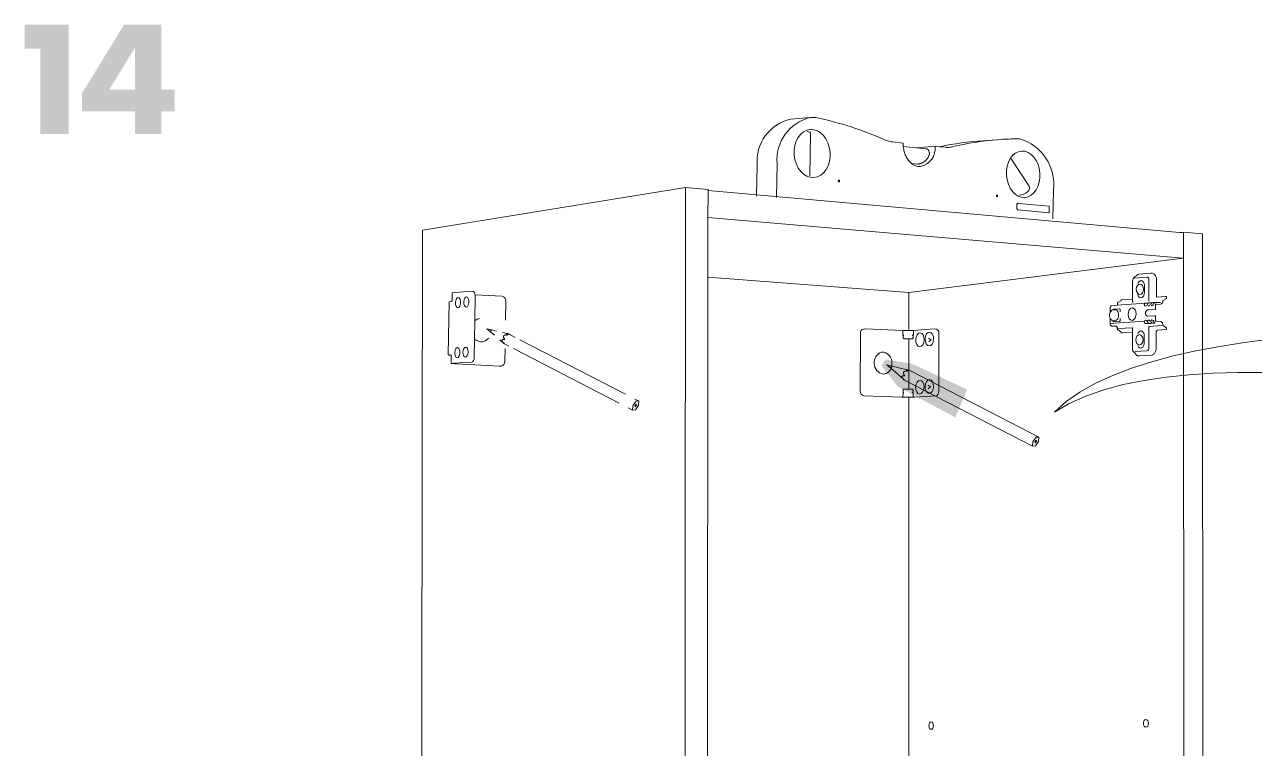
# Model space of a CAD drawing. Header units: metres. Extents: x -8.4 to 7.9, y -3.9 to 2.
# Drawn here: x 3.2214 to 3.6003, y -0.5738 to -0.3508 of the extents above; entities that cross this region are included whole.
import ezdxf

# ---------------------------------------------------------------- set-up
doc = ezdxf.new("R2010")
doc.units = ezdxf.units.M
doc.header["$MEASUREMENT"] = 0
doc.layers.add('PDF11_Geometry_Num_Penna__1', color=255, linetype='Continuous', lineweight=18)
doc.layers.add('PDF11_Geometry_Num_Penna__7', color=7, linetype='Continuous', lineweight=18)

msp = doc.modelspace()

# ---------------------------------------------------------------- hatches: boundary and pattern name
at = {"layer": 'PDF11_Geometry_Num_Penna__1', "linetype": 'Continuous', "lineweight": 18}
msp.add_hatch(color=255, dxfattribs=at).paths.add_polyline_path([(3.486717442510286, -0.4540132652802057), (3.485314565669569, -0.4558361116210105), (3.490506103532351, -0.4624349940851492), (3.508190989395958, -0.47183665172363), (3.511839660584661, -0.4632749330853241), (3.494716223308049, -0.4552761522875607)])
at = {"layer": 'PDF11_Geometry_Num_Penna__7', "linetype": 'Continuous', "lineweight": 18}
msp.add_hatch(color=7, dxfattribs=at).paths.add_polyline_path([(3.226233296110706, -0.3582466670530132), (3.226233296110706, -0.3845170996116699), (3.234990106963591, -0.3845170996116699), (3.234990106963591, -0.3508301843918959), (3.22140811462034, -0.3508301843918959), (3.22140811462034, -0.3582466670530132)])
h = msp.add_hatch(color=7, dxfattribs=at)
h.paths.add_polyline_path([(3.252100885767474, -0.350830035466541), (3.239099702124907, -0.3719625430397647), (3.239099702124907, -0.3775472442449057), (3.255451705988583, -0.3775472442449057), (3.255451705988583, -0.3845169506863151), (3.263583030421215, -0.3845169506863151), (3.263583030421215, -0.3775472442449057), (3.267648692637531, -0.3775472442449057), (3.267648692637531, -0.3708456033007111), (3.263583030421215, -0.3708456033007111), (3.263583030421215, -0.350830035466541)])
h.paths.add_polyline_path([(3.255451705988583, -0.3708456033007111), (3.247499092054753, -0.3708456033007111), (3.255451705988583, -0.3578890974083384)], flags=0)

# ---------------------------------------------------------------- linework, layer by layer
at = {"layer": 'PDF11_Geometry_Num_Penna__7', "color": 7, "linetype": 'Continuous', "lineweight": 18, "flags": 128}
for points in [[(3.446949309359105, -0.4036589222197299), (3.447148869334324, -0.3941247210156188, -0.379451985620597), (3.457493671243745, -0.3799687703555817), (3.463508766317692, -0.3794648069554761, 0.3756814647553904), (3.453277594453861, -0.3936425007172918), (3.453064631196725, -0.4041238671769191)], [(3.463508915243046, -0.3794648069554769), (3.463845486544535, -0.3794350218845488), (3.464171633071199, -0.3794290648703631), (3.464503736612048, -0.3794380003916417), (3.464843286420629, -0.3794499144200127), (3.465171220051549, -0.3794801462670049), (3.465181644826373, -0.3794801462670049, -0.05389243003312552), (3.486657723443075, -0.3864078559141909), (3.487003230265842, -0.3865493350010999), (3.487354694102795, -0.3866714537919054), (3.487715093461026, -0.3867816585543398), (3.488065068044432, -0.3868650567529387), (3.488423978149117, -0.3869365409231662), (3.488784377507347, -0.3869767507689192)], [(3.505104660346381, -0.3886359281449735), (3.505322091364156, -0.3886582669481696), (3.505546968649665, -0.3886672024694482), (3.505774824442265, -0.3886686917229946), (3.505995233967134, -0.3886612454552625), (3.5062123671342, -0.3886490335761821), (3.506545959928596, -0.3886118022375219), (3.506885509737177, -0.3885626568704903), (3.507226548799305, -0.3884956404609019), (3.508963018434418, -0.3880920527498251), (3.510705445083716, -0.3877301641380476), (3.512443403972376, -0.3873995498507449), (3.514194766142953, -0.3871061669021022), (3.515937192792252, -0.3868425690243877), (3.517685576455735, -0.3866191809924264), (3.519423535344395, -0.3864374920597645), (3.521174897514972, -0.3862840989444842, -0.02203394796933758), (3.527932236556448, -0.3860246709766995), (3.527951596852553, -0.3860246709766995, -0.3709893190342715), (3.538387541079014, -0.4018000359431021), (3.538199895132167, -0.4106834333474325)], [(3.496200413392401, -0.3887567066075873), (3.492134751210704, -0.388351629642964), (3.492149643746168, -0.3885094905188834), (3.492201767620292, -0.3888713791306608), (3.492259848508602, -0.3892287999817988), (3.492338778946562, -0.3895906885935764), (3.492414730877429, -0.3899302384021576), (3.492527914146956, -0.3902727667178317), (3.492635140402297, -0.3906033810051347), (3.492763216207288, -0.3909310167853446), (3.492889802758734, -0.3912422707765441), (3.493040217366921, -0.3915520355141973), (3.493199567496386, -0.391842439955747), (3.493364874640038, -0.3921239088760183), (3.493545074319153, -0.3923934637679183), (3.493734209519547, -0.3926540831385399), (3.493935258748313, -0.3928953422130581), (3.494131840216439, -0.3931261765127517), (3.494353738994854, -0.3933391397698881), (3.494572659266175, -0.3935386997451069), (3.494787111776859, -0.3937188994242224), (3.495017946076552, -0.3938797388072346), (3.49525920515107, -0.3940301534154219), (3.495497485718496, -0.394161207727506), (3.495738744793015, -0.3942848157718579), (3.495988939388811, -0.3943756602381887), (3.496237644731061, -0.3944560799296949), (3.496486350073311, -0.3945156500715512), (3.496738033922655, -0.3945558599173044), (3.496986739264905, -0.3945871342417789), (3.497211616550412, -0.3945871342417789), (3.497442450850107, -0.3945781987205004, 0.3834850268432041), (3.501940741187035, -0.388322589198809), (3.496201158019174, -0.3887574512343606), (3.499075417363744, -0.3890508341830032)], [(3.572942244340281, -0.4345953350646412), (3.570301797802498, -0.4347954907412784), (3.570243716914188, -0.4347463453742471), (3.570190103786517, -0.4346763504575656), (3.570149893940764, -0.4345855059912348), (3.570117130362743, -0.4344753012288006), (3.57011415185565, -0.4343636072128199), (3.570126065884022, -0.4295205546798974, 0.3766622067215408), (3.56884947774404, -0.4274536196828362), (3.568575604016855, -0.4274394717741453), (3.568542840438834, -0.4274394717741453), (3.568526458649823, -0.4274394717741453), (3.568492205818255, -0.4274394717741453), (3.56846539925442, -0.4274394717741453), (3.568444400779417, -0.4274402164009187), (3.564724245420486, -0.4277484918850253, 0.2094985771703625), (3.563744763363013, -0.4284004870876432), (3.563464783696288, -0.4285657942312947, 0.2561530482674783), (3.562797300256788, -0.4299213128092361), (3.562788215810154, -0.4353762996243782), (3.559325701314753, -0.4356384082485462), (3.559272088187082, -0.4356607470517423), (3.559240813862608, -0.4357009568974953), (3.559234112221648, -0.4357627609196713), (3.559237090728742, -0.4358833904569304), (3.558331624572526, -0.4363825882456867), (3.558260140402297, -0.436434712119811), (3.558203548767534, -0.4365076855435852), (3.558151424893409, -0.4366000192634624), (3.558121639822482, -0.4366997992510718), (3.558116129584361, -0.4367992813879719), (3.558119108091452, -0.4370345834483045), (3.558110172570175, -0.4371239386610891), (3.558083366006339, -0.4372162723809664), (3.558040177653493, -0.4373086061008438), (3.566923575057823, -0.4366399312585061, 0.5480652124945228), (3.566437482700275, -0.4373333277097144, 0.7111946952494275), (3.567083223037998, -0.4372825441637818)], [(3.369582587623151, -0.4418484466117175), (3.369676410596575, -0.4360344007665363, 0.4057035043730732), (3.368454031285683, -0.434534424594593), (3.360221437681134, -0.4340504171920101)], [(3.557312975146781, -0.4420527721982849), (3.556858752815126, -0.4420378796628207, -0.2947323930902416), (3.555868697057474, -0.4412753818470591), (3.555855293775556, -0.4412664463257807), (3.555800191394339, -0.4411070961963148), (3.5557540245344, -0.4409343427849314), (3.555715303942194, -0.4407630786270944), (3.555694454392544, -0.4405784111873394), (3.555689986631905, -0.4403877867333992), (3.555698922153183, -0.4402075870542836), (3.555724239463471, -0.440022919614529), (3.555762960055679, -0.4398427199354135), (3.555810616169163, -0.4396774127917621), (3.555868697057474, -0.4395061486339251), (3.555878675056234, -0.4381285891034969), (3.555889099831059, -0.4379781744953095), (3.555924841916173, -0.4378352061548543), (3.555982922804483, -0.4377026625892237), (3.556064831749536, -0.4376013933480679), (3.556163122483599, -0.4375090596281908), (3.556273327246033, -0.4374539572469736), (3.556386510515561, -0.4374316184437773), (3.558039581952074, -0.4373080103994255)], [(3.557436136415069, -0.4386706773943897), (3.557488855990612, -0.4386800596917322), (3.557028676644772, -0.4386577208885361, 0.3066364753365327), (3.555868697057474, -0.4395061486339251)], [(3.569570574311211, -0.4405125861805885), (3.569557171029293, -0.4405125861805885), (3.567510787731172, -0.4406659792958686), (3.567379435568379, -0.4406674685494152), (3.567367521540008, -0.4406674685494152), (3.567357096765182, -0.4406689578029616), (3.567336396140896, -0.4406686599522365, -0.6193954728310027), (3.567397455536291, -0.4387251840741884), (3.567670584636703, -0.4387399276842976), (3.569853830335738, -0.4385746205406462), (3.569862170155597, -0.4371185773483222), (3.569860680902051, -0.4370917707844867), (3.569874084183969, -0.4370679427277443), (3.57142886488642, -0.4369428454298458)], [(3.567619950016124, -0.4365770847588478), (3.567934182514417, -0.4365532567021053, 0.5372226948584236), (3.567447047679272, -0.4372590139577943, 0.7152903320831208), (3.568095468673492, -0.4372068900836242)], [(3.568627727890979, -0.4364993457237251), (3.568952385164096, -0.4364755176669827, 0.5382558195697329), (3.568470760567187, -0.4371799345944342, 0.7317083513622514), (3.569104735801895, -0.4371304913766936, -0.2278525045362969), (3.569637143944735, -0.4364251808971144), (3.569994564795873, -0.436398374333279)], [(3.569008827873507, -0.4427962075686781, -0.5540642362755734), (3.568451847047148, -0.4420366882599835), (3.568077001929517, -0.4420633458984642), (3.568024878055393, -0.4419918617282365), (3.567972754181268, -0.4419427163612051), (3.567923608814236, -0.441902506515452), (3.567859570911741, -0.4418712321909773), (3.567808936291164, -0.4418652751767917), (3.567761280177678, -0.4418563396555132), (3.567712134810647, -0.4418667644303382), (3.567658521682976, -0.4418861247264415), (3.567600440794666, -0.4419293130792874), (3.567548316920542, -0.4419695229250403), (3.567493214539325, -0.4420305823204431), (3.567439601411655, -0.4421110020119493), (3.567067288025052, -0.4421392978293309, 0.7283832198989402), (3.566430185357898, -0.4421872517935256), (3.555860952939032, -0.4429452818486479)], [(3.566430334283212, -0.4421871028681539, 0.5718855431986881), (3.56698731510961, -0.4429376866555613), (3.567128794196519, -0.4429361974020148), (3.567271762536973, -0.4429347081484686), (3.567383456552955, -0.4429317296413757), (3.567483236540564, -0.4429198156130043)], [(3.568489674087227, -0.4428556287851538), (3.568576050792919, -0.4428452040103289), (3.568616260638672, -0.4428318007284113), (3.568644556456054, -0.4428318007284113), (3.56863353597981, -0.4428242055353246), (3.569008827873505, -0.4427959097179429), (3.569157753228146, -0.4427944204643964), (3.56929327530087, -0.4427929312108501), (3.569412415584582, -0.4427810171824788), (3.569513535900384, -0.4427784854514499), (3.569585020070611, -0.4427680606766249), (3.569637143944735, -0.4427680606766249), (3.569655014987292, -0.4427561466482538, -0.216240146110754), (3.569100565891965, -0.4419973719663584), (3.569469900771474, -0.4419690761489766)], [(3.495690641903466, -0.4656182735405986), (3.495549162816556, -0.4656197627941451), (3.495388323433544, -0.4656242305547842), (3.495215570022161, -0.4656257198083306), (3.49504579511787, -0.4656286983154235), (3.494884955734857, -0.4656197627941451), (3.494725605605392, -0.4656242305547842), (3.494569382908373, -0.4656154439588605), (3.493283710321758, -0.4655753830384621), (3.492590016019842, -0.4656139547053142), (3.492487257525139, -0.4656154439588607), (3.492359181720148, -0.465616933212407), (3.492216213379692, -0.4656184224659534), (3.492065798771506, -0.4656214009730463), (3.491918362670411, -0.4656243794801392), (3.491763480301584, -0.465616933212407), (3.491634510944465, -0.4656182735405986), (3.479986165405877, -0.4652106648449228, -0.3750490136703552), (3.478889181243587, -0.4638000438857881), (3.478929242163988, -0.445940766431895, -0.3933912904710149), (3.47992897806969, -0.4446132458206263), (3.480340012048499, -0.4445804822426052), (3.480389157415531, -0.4445804822426052), (3.480441281289654, -0.4445804822426052)], [(3.501792113683103, -0.4445973108076795), (3.502334946600751, -0.4446215856405341, -0.3469755116311734), (3.503109358444902, -0.4459351072684188), (3.503069148599149, -0.4638061498253281)], [(3.562761260320965, -0.4455301792291502), (3.562746963486874, -0.4506798690672744, 0.2528324676090785), (3.563278627002987, -0.4518950999611481), (3.563545501238504, -0.452093319608175), (3.563545501238504, -0.4521037443829998), (3.563648259733206, -0.4522630945124656), (3.563764421509826, -0.4524135091206528), (3.563876115525806, -0.4525356279114586), (3.563996745063065, -0.4526443434203463), (3.564133756389335, -0.4527217846047596), (3.564276724729791, -0.4527917795214408), (3.564425650084431, -0.4528290108601011), (3.564568618424886, -0.4528483711562044)], [(3.563456294951073, -0.4515689534344847), (3.56717347180291, -0.4513321621206056, 0.3534530276907069), (3.567787193189386, -0.4503395746319236), (3.567809234141872, -0.4437856676248865), (3.571709589179918, -0.443504198704615)], [(3.36822945185088, -0.456026140373503, 0.3802972615393606), (3.369374687828073, -0.4546590056179285), (3.369440214984115, -0.4505814294078605)]]:
    msp.add_lwpolyline(points, format="xyb", dxfattribs=at)
for points in [[(3.463325588131485, -0.3973802292680693), (3.463599610784023, -0.3843611747653608)], [(3.51510633823871, -0.3867496396030918), (3.521175046440327, -0.3862849924966122)], [(3.488783930731283, -0.3869773464703375), (3.492006675405713, -0.3873109392647333)], [(3.492006824331068, -0.3873110881900881), (3.492038098655542, -0.3873110881900881), (3.492061926712285, -0.3873200237113664), (3.492079797754842, -0.3873408732610162), (3.49208873327612, -0.3873602335571195), (3.49208873327612, -0.3873795938532228), (3.492099158050944, -0.3874093789241511)], [(3.492099902677718, -0.3874099746255696), (3.492096924170625, -0.387771863237347), (3.492114795213182, -0.3881397088633101), (3.492134155509285, -0.3883511828669003)], [(3.496529836276867, -0.3938258278288547), (3.496638551785755, -0.393834763350133), (3.49675620281592, -0.3938273170824012), (3.496896192649283, -0.3938064675327514), (3.497048096511017, -0.3937677469405447), (3.497198511119205, -0.3937290263483381), (3.497366796769949, -0.3936694562064816), (3.497538060927786, -0.3936098860646253), (3.497707835832076, -0.3935413804014906), (3.497868675215088, -0.3934624499635309), (3.498031003851647, -0.3933835195255712), (3.4983407685893, -0.393204809100002), (3.498629683777304, -0.3930141846460617), (3.498921577472399, -0.392796753628286), (3.499162836546919, -0.3925688978356854), (3.499395160100158, -0.3923291280147135), (3.499603655596655, -0.3920804226724633), (3.499785344529317, -0.3918108677805632), (3.499928312869773, -0.3915413128886632), (3.500044474646392, -0.3912732472503095), (3.500130851352084, -0.3909932675835847), (3.500157657915919, -0.3908517884966758), (3.500171061197836, -0.3907013738884884), (3.500179996719115, -0.3905539377873939), (3.500181485972661, -0.3904065016862994), (3.50016957194429, -0.3902531085710192), (3.500141276126909, -0.3901131187376567), (3.500112980309527, -0.3899761074113871), (3.500063834942496, -0.3898539886205815), (3.500011711068372, -0.3897333590833224), (3.499956608687155, -0.3896231543208882), (3.499873210488555, -0.3895040140371755), (3.499776409008038, -0.3894027447960197), (3.499675139766883, -0.3893014755548638), (3.499567913511541, -0.3892240343704505), (3.499459198002653, -0.3891614857215013), (3.499337079211848, -0.3891123403544697), (3.49920751415331, -0.3890706412551703), (3.49907497058768, -0.3890497917055206)], [(3.50197782360034, -0.388322589198809), (3.503349426116583, -0.3884566220179859)], [(3.503349277191229, -0.3884563241672767), (3.505105107122445, -0.3886365238463922)], [(3.503358063787152, -0.3884570687940498), (3.505029006266223, -0.3881145404783758), (3.506708884266573, -0.3878047757407227), (3.508388762266922, -0.3875307530881833), (3.510068640267271, -0.3872865155065723), (3.511747029014075, -0.3870735522494356), (3.51342839626797, -0.3868918633167737), (3.515106785014775, -0.386750384229865)], [(3.494697458713365, -0.3936490534328959), (3.496529240575449, -0.3938262746049186)], [(3.530916551738099, -0.4006089309566843), (3.525358657502899, -0.3921499708130805)], [(3.424733071729838, -0.7967823932527558), (3.343464505702292, -0.7806656913735164), (3.344027443542835, -0.4141842216589765), (3.425071132284873, -0.4009968815055239)], [(3.4250703876581, -0.4009964347294599), (3.424732327103064, -0.796781946476692)], [(3.431975609576735, -0.4016095604145165), (3.425069940882035, -0.400995987953396)], [(3.431975609576735, -0.4016095604145165), (3.431968163309003, -0.411155675646999)], [(3.431975609576735, -0.4019090493026993), (3.578333491103637, -0.4149891632008106)], [(3.527098850271879, -0.4065586477999433), (3.527080979229322, -0.4071677525004246)], [(3.527081426005386, -0.4071673057243609), (3.527093340033757, -0.4073192095860947), (3.527132060625963, -0.4074681349407354), (3.527179716739448, -0.4075991892528195), (3.527260136430955, -0.4077183295365321), (3.527348002390193, -0.4078106632564096), (3.527449271631349, -0.4078672548911731), (3.527557987140236, -0.4078881044408229)], [(3.52754815806683, -0.4059209494313709), (3.527448378079221, -0.4059403097274743), (3.527356044359343, -0.4059909443480521), (3.527266689146559, -0.4060683855324654), (3.527193715722785, -0.4061681655200748), (3.527144570355753, -0.4062783702825092), (3.527116274538372, -0.406419849369418), (3.527098403495815, -0.4065583499492341)], [(3.527558433916301, -0.4078879555154679), (3.53702710796437, -0.4087695936149421)], [(3.537109165834777, -0.4067993111730429), (3.527639002533161, -0.405922140834208)], [(3.537026959039015, -0.4087694446895876), (3.537055254856396, -0.4087590199147627), (3.537108867984068, -0.4067991622476882)], [(3.431968461159712, -0.4111550799455804), (3.431664653436245, -0.7861684832274982)], [(3.431963993399073, -0.4102956317239477), (3.578333788954346, -0.4227666409215776)], [(3.58437673306961, -0.4152602073462569), (3.578492692307748, -0.4147270545766426), (3.577238740821671, -0.4148908724667475)], [(3.578646830049801, -0.7800623947618661), (3.578491947680975, -0.414727650278061)], [(3.584551422510604, -0.7794269302736134), (3.584377179845674, -0.4152612498237396)], [(3.578334086805055, -0.4227666409215773), (3.493820437299884, -0.4333552336365463)], [(3.493808523271513, -0.4447246419858973), (3.493820437299884, -0.4333556804126103), (3.431955355728504, -0.4286630424878752)], [(3.567848252584789, -0.4295031304134046), (3.567833360049324, -0.4293825008761455), (3.567822935274499, -0.429249957310515), (3.567803574978397, -0.4291382632945344), (3.567758897372004, -0.4290295477856466), (3.567714219765612, -0.4289267892909442), (3.567663585145034, -0.4288478588529847), (3.567612950524456, -0.4287659499079319), (3.567550401875506, -0.4287093582731686), (3.567478917705279, -0.4286572343990442), (3.567399987267319, -0.4286289385816625), (3.567318078322267, -0.4286095782855591), (3.567237658630761, -0.4286006427642806), (3.563520481778923, -0.4289104075019339)], [(3.564446499634081, -0.4306069651420028), (3.564512026790123, -0.4304237869557944), (3.564611806777732, -0.4302614583192359), (3.564713076018888, -0.4301170007252343), (3.564821791527776, -0.4299814786525109), (3.56494837807922, -0.4298816986649016), (3.565079432391304, -0.4297983004663026), (3.565220911478213, -0.4297342625638071), (3.565372815339947, -0.429701498985786)], [(3.566446269296199, -0.4332436885459203), (3.566455204817478, -0.431313615949774)], [(3.567823530975919, -0.4360695471502315), (3.567848848286207, -0.4295034282641138)], [(3.352918585065607, -0.4361627744222368), (3.352984112221649, -0.4361329893513085), (3.353043682363505, -0.436083843984277), (3.35309133847699, -0.4360078920534102), (3.353131548322743, -0.4359021550516151), (3.353161333393672, -0.4357845040214489), (3.353171758168497, -0.4356594067235505), (3.353171758168497, -0.4354181476490322)], [(3.353171013541723, -0.4335034143644141), (3.353139739217249, -0.4350194744746585), (3.353150163992073, -0.4350656413345971), (3.353150163992073, -0.4351132974480824), (3.353162078020445, -0.4351758460970315), (3.353171013541723, -0.4352517980278984), (3.353171013541723, -0.4353307284658579), (3.353171013541723, -0.4354185944250961)], [(3.353171162467078, -0.4335035632897688), (3.353180097988357, -0.4334976062755832), (3.353197969030913, -0.4334976062755832), (3.358903299367206, -0.4330001955910825), (3.358930105931042, -0.4330001955910825), (3.358947976973599, -0.4330001955910825)], [(3.359581058656177, -0.4330408522128992), (3.358948125898953, -0.4330006423671463)], [(3.360220990905069, -0.4340502682666555), (3.360180781059317, -0.4338328372488798), (3.360134614199378, -0.4336526375697642), (3.360066108536242, -0.4334769056512882), (3.359987178098283, -0.4333294695501935), (3.359900801392592, -0.4332133077735737), (3.359805489165621, -0.4331194848001498), (3.359695284403187, -0.4330569361512007), (3.359580611880113, -0.4330405543621901)], [(3.360124934051326, -0.4420694518380047), (3.3602396065744, -0.4344251133842868)], [(3.360239904425109, -0.4344254112349957), (3.360239904425109, -0.4342318082739625), (3.360220544129005, -0.4340501193413006)], [(3.562788513660864, -0.4353758528483144), (3.562784045900224, -0.4358390107012478)], [(3.570133065375689, -0.4348100854260336), (3.570301351026434, -0.4347951928905694)], [(3.572950733085495, -0.4345954839899958), (3.57323518051286, -0.43461037652546), (3.573232202005767, -0.4351584218305384), (3.572110794085321, -0.4357898653342159)], [(3.352190340081413, -0.4362391731291674), (3.351928231457245, -0.4525837308010076), (3.351950570260441, -0.4525896878151932), (3.352005672641658, -0.4526001125900181), (3.35209204934735, -0.4526105373648428), (3.35220821112397, -0.4526194728861214)], [(3.352190042230704, -0.436239024203813), (3.352200467005529, -0.4362315779360811), (3.352248123119013, -0.4362211531612562), (3.352315139528601, -0.4362077498793384)], [(3.352315139528601, -0.4362084945061117), (3.352918287214897, -0.4361638168997195)], [(3.556808267119904, -0.4386691881408433), (3.556820181148274, -0.4386528063518328), (3.55682613816246, -0.4386200427738118), (3.556845498458563, -0.4385902577028836), (3.556866348008214, -0.4385708974067802)], [(3.55687811311123, -0.4386605504702743), (3.556909387435705, -0.4385890663000466), (3.556946618774365, -0.4385280069046438)], [(3.558797760932551, -0.4383892084741183), (3.556946618774365, -0.4385277090539345)], [(3.558940282496942, -0.4386197449231025), (3.558931346975665, -0.438527411203225), (3.558900072651189, -0.4384484807652657), (3.558847948777065, -0.4384082709195125), (3.558797314156487, -0.4383889106234092)], [(3.558944750257582, -0.439346202803041), (3.558940282496942, -0.4386194470723934)], [(3.562647481350019, -0.4381172707765439), (3.562818745507856, -0.4381262062978223), (3.562981074144414, -0.4381634376364826), (3.563143402780973, -0.4382423680744423), (3.5632148869512, -0.4382915134414739), (3.5632982851498, -0.4383585298510622), (3.563430828715429, -0.438500008937971), (3.563557415266875, -0.4386802086170866), (3.563657195254484, -0.4388827470993982), (3.563743571960175, -0.4390927318494419), (3.563795695834301, -0.4393056951065784), (3.563843351947785, -0.4395141906030756), (3.563865690750981, -0.4397375786350369), (3.563868669258075, -0.4399609666669984), (3.563859733736795, -0.4401828654454133), (3.563835905680053, -0.4403958287025499), (3.563795695834301, -0.4406073027061399), (3.563728679424712, -0.4408336692451942), (3.563652727493845, -0.441058546530702), (3.563545501238504, -0.44126257426656), (3.563423382447698, -0.4414546879740467), (3.5632982851498, -0.4416080810893269), (3.5632148869512, -0.4416899900343794), (3.563135956513241, -0.4417525386833285), (3.563054047568188, -0.4418150873322777), (3.562976606383775, -0.4418567864315772), (3.562802363718845, -0.4419297598553512), (3.562635567321648, -0.4419520986585473)], [(3.562784194825579, -0.4358390107012475), (3.562784194825579, -0.4359417691959497), (3.562797598107496, -0.4360326136622807), (3.562806533628776, -0.4361234581286116), (3.562827383178425, -0.4362128133413963), (3.562861636009993, -0.4363230181038305), (3.562894399588014, -0.436445136894636)], [(3.567003250122556, -0.4366272726033616), (3.567094094588887, -0.4366272726033616), (3.567183449801672, -0.4366228048427225), (3.567277272775095, -0.4366228048427225), (3.567339821424044, -0.4366213155891761), (3.56738747753753, -0.4366213155891761), (3.567438112158107, -0.4366198263356297), (3.567475343496768, -0.4366183370820833), (3.567500660807057, -0.4366079123072584)], [(3.568014006504504, -0.4365510228217858), (3.568104850970836, -0.4365495335682393), (3.568207609465537, -0.4365495335682393), (3.56828505064995, -0.4365480443146931), (3.568349088552446, -0.4365450658076002), (3.568395255412385, -0.4365450658076002), (3.568448868540055, -0.4365450658076002), (3.568498013907087, -0.4365450658076002), (3.568509927935458, -0.4365316625256825)], [(3.56902342255826, -0.4364746241148547), (3.569126181052962, -0.4364731348613083), (3.56921851477284, -0.436471645607762), (3.569306380732078, -0.4364701563542156), (3.569361483113294, -0.4364701563542156), (3.569418074748059, -0.4364686671006691), (3.569471687875728, -0.4364671778471227), (3.569508919214389, -0.4364582423258442)], [(3.570053092460247, -0.4368832752879895), (3.569989054557752, -0.4368937000628145), (3.569930973669442, -0.4369368884156603), (3.569893742330782, -0.4369875230362381), (3.569874382034678, -0.4370679427277443)], [(3.571363337730378, -0.4364585401765537), (3.570054283863084, -0.436397480781151)], [(3.362171913050865, -0.4485351950350944), (3.361877040848677, -0.448515834738991), (3.361589614914219, -0.4484800926538772), (3.361305167486855, -0.448399672962371), (3.361026677073676, -0.4482939359605761), (3.360763079195963, -0.4481584138878528), (3.360500970571795, -0.4479945959977478), (3.360259711497276, -0.4478084393044467), (3.360036323465315, -0.4475850512724854), (3.3601256786781, -0.4420688561365861)], [(3.361589465988865, -0.4413677155669367), (3.361327357364697, -0.4414302642158858), (3.361062270233436, -0.4415062161467528), (3.360813564891186, -0.4416119531485477), (3.360569327309574, -0.4417400289535389), (3.360335514502788, -0.4418949113223655), (3.360125529752744, -0.4420691539872954)], [(3.556417040213261, -0.4436838026823122), (3.556297899929549, -0.4436659316397553), (3.556175781138743, -0.443606361497899), (3.556073022644041, -0.4435170062851145), (3.555989624445443, -0.4433993552549481), (3.555916651021669, -0.4432593654215857), (3.555873462668822, -0.4431059723063054), (3.555861548640451, -0.4429451329232932), (3.555868994908183, -0.4412756796977688)], [(3.556777737422202, -0.442030284469734), (3.556780715929295, -0.4421509140069931)], [(3.55678086485465, -0.4421504672309292), (3.55678086485465, -0.4421832308089503), (3.556782354108195, -0.4422115266263319), (3.556791289629474, -0.4422428009508067), (3.556803203657846, -0.4422710967681883), (3.556822563953949, -0.4423008818391166), (3.556831499475227, -0.4423232206423128), (3.556883623349352, -0.4423723660093442), (3.55693425796993, -0.4423813015306227)], [(3.556838796817604, -0.4420287952161873), (3.556829861296326, -0.4421404892321682)], [(3.558941176049071, -0.4412682334300366), (3.558933729781339, -0.4419979676677771), (3.558921815752967, -0.4420903013876545), (3.558895009189131, -0.4421707210791606), (3.5588458638221, -0.4422347589816561), (3.558781825919604, -0.4422541192777595), (3.556935151522058, -0.4423807058292042)], [(3.567483236540564, -0.4429195177622948), (3.567553231457245, -0.4429195177622948), (3.567603866077823, -0.4429090929874698), (3.567635140402297, -0.4428971789590986), (3.567624715627473, -0.4428882434378201)], [(3.568489525161872, -0.4428554798597992), (3.568401659202635, -0.4428569691133457), (3.568284008172468, -0.4428599476204385), (3.568148486099745, -0.4428599476204385), (3.567998071491557, -0.4428614368739848), (3.567624268851409, -0.4428897326913666)], [(3.569533789748614, -0.4427174260560474), (3.569591870636925, -0.442738275605697), (3.569654419285874, -0.4427472111269753)], [(3.56984653299336, -0.4419872450422427), (3.569856957768185, -0.4405277765667619), (3.569569531833728, -0.4405128840312977)], [(3.570032689686661, -0.4422352057577199), (3.569959716262888, -0.4422143562080701), (3.569909081642309, -0.4421562753197602), (3.56986738254301, -0.4420758556282541), (3.56984653299336, -0.4419865004154696)], [(3.572089050983543, -0.4432983838645013), (3.572078626208718, -0.4431137164247466), (3.572033948602326, -0.4429230919708061), (3.571963953685645, -0.4427518278129692), (3.571865662951582, -0.4426014132047817), (3.571750990428508, -0.4424822729210691), (3.571631850144796, -0.4423839821870061), (3.571491860311433, -0.4423244120451498), (3.571347402717431, -0.4422976054813142), (3.570032391835952, -0.4422350568323651)], [(3.572089199908898, -0.4432980860137922), (3.572086221401805, -0.4435289203134855), (3.573206140068705, -0.4442497190299476)], [(3.365039470754476, -0.4455516244802183), (3.363849557170895, -0.4445121255048249), (3.365384977577243, -0.4448799711307879)], [(3.365039321829121, -0.4455519223309278), (3.366162219003114, -0.4465303619109184)], [(3.365385424353307, -0.4448799711307879), (3.366834468053963, -0.4452254779535548)], [(3.368625742219584, -0.4456551276016939), (3.37007478592024, -0.4460006344244608)], [(3.370318576725787, -0.4464550056814702), (3.370174119131785, -0.4464490486672846), (3.370040086312609, -0.4464445809066452), (3.369916478268256, -0.4464445809066452), (3.369800316491637, -0.4464490486672846), (3.369693090236295, -0.4464550056814702), (3.369594799502232, -0.4464624519492022), (3.369500976528808, -0.44647585523112), (3.369417578330209, -0.446490747766584), (3.369341626399343, -0.4465086188091411), (3.369271631482662, -0.4465309576123372), (3.369210572087259, -0.4465547856690796), (3.369152491198949, -0.4465830814864613), (3.369104835085464, -0.4466128665573896), (3.369060157479071, -0.4466456301354105), (3.369024415393957, -0.4466828614740708), (3.368993141069483, -0.4467215820662774), (3.368969313012741, -0.4467647704191232), (3.368949952716637, -0.4468109372790621), (3.368938038688266, -0.4468600826460934), (3.36893208167408, -0.4469136957737643), (3.36893208167408, -0.4469687981549813), (3.368939527941812, -0.4470283682968376), (3.368951441970183, -0.447090916945787), (3.368972291519833, -0.4471609118624682), (3.368996119576575, -0.4472323960326959), (3.369028883154596, -0.4473083479635626), (3.369067603746803, -0.4473902569086151), (3.369110792099649, -0.4474766336143069), (3.369167383734413, -0.4475659888270914), (3.369228443129815, -0.4476613010540617), (3.369295459539404, -0.4477625702952174), (3.369372900723817, -0.4478712858041053)], [(3.370074190218821, -0.446001379051234), (3.370007173809233, -0.4459879757693163), (3.369955049935109, -0.4459775509944915), (3.369911861582263, -0.4459745724873987), (3.369877608750696, -0.4459775509944915), (3.3698552699475, -0.445983508008677), (3.369841866665581, -0.446001379051234), (3.369838888158489, -0.4460162715866981), (3.369847823679767, -0.4460400996434407), (3.369865694722324, -0.4460698847143688), (3.369895479793252, -0.4461056267994826), (3.369935689639005, -0.4461458366452357), (3.369987813513129, -0.4461949820122673), (3.370050362162079, -0.446248595139938), (3.370126314092945, -0.4463096545353407), (3.370217158559277, -0.4463766709449292), (3.370318427800433, -0.4464556013828889)], [(3.371162089934473, -0.4463795005266674), (3.370966997719894, -0.4463035485958006), (3.370792755054964, -0.4462380214397585), (3.370634894179044, -0.4461784512979021), (3.370491925838589, -0.4461293059308707), (3.370366828540691, -0.4460861175780247), (3.37025513452471, -0.4460533540000039), (3.370158333044193, -0.4460235689290756), (3.370074934845595, -0.4460012301258794)], [(3.372565562476609, -0.4471887609037859), (3.371241616073852, -0.4465066827795304)], [(3.480441876991073, -0.4445804822426052), (3.491989548989929, -0.4450883177019307)], [(3.492180322369224, -0.4464557503082432), (3.492140112523471, -0.4464557503082432), (3.492087988649347, -0.4464557503082432), (3.492026929253944, -0.4464557503082432), (3.491977783886913, -0.4464557503082432), (3.491989697915284, -0.4450886155526397)], [(3.492651968967372, -0.4450478100054681), (3.492178386339613, -0.4450850413441284), (3.492139665747407, -0.4450850413441284), (3.492087541873283, -0.4450865305976748), (3.492039885759798, -0.4450865305976748), (3.491989251139219, -0.4450880198512212)], [(3.492088286500056, -0.4469175678329848), (3.492106157542612, -0.4468073630705505), (3.492134453359995, -0.4466941798010233), (3.49218210947348, -0.4466137601095173), (3.492249125883068, -0.4465437651928359), (3.492332524081667, -0.4464916413187118)], [(3.492088584350765, -0.4469178656836941), (3.492091562857858, -0.447139764462109), (3.492100498379137, -0.4472589047458219), (3.492145175985529, -0.4473691095082561), (3.492195810606107, -0.4474688894958656), (3.492265805522788, -0.4475493091873717), (3.492356649989119, -0.4475984545544031), (3.49244749445545, -0.4476178148505064), (3.493899516663199, -0.44767440648527)], [(3.492652564668791, -0.4450479589308229), (3.492774683459596, -0.4450464696772765), (3.492911694785866, -0.4450345556489052), (3.493074023422424, -0.4450315771418124), (3.493254223101539, -0.4450285986347196), (3.493426976512924, -0.4450256201276268), (3.493610154699132, -0.4450345556489052), (3.493769504828597, -0.4450315771418124), (3.493928854958062, -0.4450390234095446), (3.495038348850138, -0.4450926365372151)], [(3.494919208566425, -0.4464810676185321), (3.495260247628553, -0.4464557503082432), (3.495258758375007, -0.4450886155526397)], [(3.494989650259171, -0.4464928327215489), (3.495061134429398, -0.4465404888350341), (3.49511027979643, -0.4466104837517153), (3.495153468149276, -0.4467028174715926), (3.495183253220203, -0.4468011082056557), (3.495184742473751, -0.4469217377429148), (3.495189210234389, -0.4471421472677833)], [(3.495028966552796, -0.4464514314729587), (3.495098961469477, -0.4464588777406907), (3.495179381160983, -0.4464558992335979), (3.495259800852489, -0.4464558992335979)], [(3.495037753148719, -0.4450923386865058), (3.495106258811854, -0.4450908494329594), (3.495189657010453, -0.4450908494329594), (3.495258162673588, -0.4450878709258665)], [(3.495258758375007, -0.4450880198512212), (3.501729565034153, -0.4445980554344526)], [(3.557723115573462, -0.4437441174509418), (3.556417040213261, -0.443683058055539)], [(3.558096769288257, -0.4442452512693084), (3.558083366006339, -0.4441156862107708), (3.55804166690704, -0.4440010136876973), (3.557989543032915, -0.4439042122071807), (3.557907634087862, -0.4438223032621281), (3.557818278875077, -0.4437642223738182), (3.557722966648108, -0.4437448620777148)], [(3.558096173586838, -0.4442455491200175), (3.558090216572652, -0.4444689371519789), (3.558100641347477, -0.4445776526608667), (3.558131915671952, -0.4446804111555691), (3.558175104024798, -0.4447712556218999), (3.558237652673747, -0.4448516753134061), (3.558310626097521, -0.4449112454552624), (3.559207156732459, -0.4454935435919084)], [(3.562798789510334, -0.4441978930065325), (3.558283372757621, -0.4444778726732574)], [(3.559302468959429, -0.4457431424862865), (3.559250345085305, -0.4457252714437295), (3.559220560014376, -0.4456761260766982), (3.559208645986005, -0.4456150666812954), (3.559207156732459, -0.4454929478904899)], [(3.559574406657004, -0.4457496952018908), (3.559301873258011, -0.4457437381877052)], [(3.559573959880939, -0.4457498441272454), (3.562760962470255, -0.4455294346023768), (3.56275500545607, -0.4447609797724297)], [(3.562868486576306, -0.4441353443575833), (3.562838701505378, -0.4442544846412961), (3.562813384195089, -0.4443676679108233), (3.562791045391892, -0.4444689371519791), (3.562773174349335, -0.4445597816183099), (3.56276721733515, -0.4446595616059194), (3.562755303306778, -0.4447608308470752)], [(3.564395567162794, -0.446071076117206), (3.564473008347206, -0.4458893871845441), (3.564559385052899, -0.4457255692944391), (3.564672568322426, -0.4455826009539838), (3.564781283831314, -0.4454589929096319), (3.564898934861481, -0.4453487881471975), (3.56503147842711, -0.4452728362163306), (3.565180403781751, -0.4452132660744744), (3.565330818389939, -0.4451894380177317)], [(3.564941676438262, -0.4528643061691512), (3.568663321050738, -0.4526245363481792), (3.5688450099834, -0.452590283516612), (3.569025209662515, -0.4525277348676628), (3.56919349531326, -0.4524219978658677), (3.569364759471097, -0.4522894543002374), (3.569512195572191, -0.4521152116353073), (3.569652185405554, -0.4519216086742743), (3.569780261210546, -0.4516967313887664), (3.569878551944608, -0.451451004553609), (3.569953014621929, -0.4511993207042658), (3.570021520285063, -0.4509238087981801), (3.570058751623723, -0.4506393613708161), (3.570061730130817, -0.4503564031969983), (3.57008109042692, -0.4455133506640758)], [(3.566406953002574, -0.448743541606237), (3.566409931509666, -0.4467985764746267)], [(3.570397705730887, -0.445002238846948), (3.57031728603938, -0.4450230883965977), (3.570238355601421, -0.4450737230171757), (3.570178785459564, -0.4451556319622283), (3.570128150838987, -0.4452703044853016), (3.570089430246779, -0.445380509247736), (3.570080494725501, -0.4455130528133663)], [(3.570397258954822, -0.4450023877723027), (3.573205991143351, -0.4448072955577231), (3.573205991143351, -0.4442488254778196)], [(3.359937437029833, -0.4533159967697767), (3.360035727763897, -0.4475853491231946)], [(3.362171317349447, -0.4485354928858035), (3.3624810820871, -0.4485161325897001), (3.362801271599578, -0.4484595409549367), (3.363102100815952, -0.44836273947442), (3.363392505257503, -0.4482376421765216), (3.363673974177773, -0.4480708457793239), (3.363936082801942, -0.4478772428182907), (3.364178831130006, -0.4476538547863294), (3.364402219161968, -0.4474036601905327)], [(3.367827204468, -0.4479813416411849), (3.368950101641992, -0.4489597812211755)], [(3.369373198574527, -0.4478715836548146), (3.369257036797907, -0.4478611588799897), (3.369154278303204, -0.4478552018658041), (3.369057476822688, -0.4478522233587112), (3.36896961086345, -0.4478552018658041), (3.368887701918397, -0.4478581803728968), (3.368817707001716, -0.447865626640629), (3.368752179845674, -0.4478745621619074), (3.368694098957364, -0.4478879654438251), (3.368643464336786, -0.4479043472328357), (3.368598786730393, -0.4479251967824854), (3.368561555391734, -0.4479445570785887), (3.368531770320805, -0.4479698743888776), (3.368506453010517, -0.4479981702062593), (3.368485603460867, -0.448029444530734), (3.368473689432496, -0.4480622081087549), (3.368469221671856, -0.4481009287009615), (3.368469221671856, -0.4481426278002609), (3.368473689432496, -0.4481843268995604), (3.368487092714413, -0.4482319830130457), (3.368506453010517, -0.4482826176336234), (3.368533259574352, -0.4483362307612943), (3.36856304464528, -0.4483958009031506), (3.368601765237487, -0.448455371045007), (3.368646442843878, -0.4485223874545953), (3.368698566718003, -0.4485908931177303), (3.368756647606313, -0.4486653557950506), (3.368822174762355, -0.4487427969794638), (3.368896637439676, -0.4488247059245164), (3.368977057131182, -0.448914061137301), (3.369064923090419, -0.4490078841107247), (3.369163213824483, -0.4491076640983341), (3.369271929333371, -0.4492119118465827)], [(3.369271333631952, -0.4492117629212279), (3.36917304289789, -0.4491373002439074), (3.369085176938651, -0.4490717730878655), (3.369012203514878, -0.4490122029460091), (3.368949654865927, -0.448960079071885)], [(3.370594833258646, -0.4498945856722567), (3.369270886855888, -0.4492125075480012)], [(3.40458883255969, -0.4674210149585269), (3.37201141123199, -0.4506237242085785)], [(3.406560902105845, -0.4647151901900564), (3.373981991524599, -0.4479193886936543)], [(3.493898920961781, -0.4476738107838512), (3.493867646637306, -0.4631516228916811)], [(3.493898623111071, -0.4476732150824326), (3.493976064295484, -0.4476717258288861), (3.494071376522454, -0.4476702365753399), (3.494150306960414, -0.4476687473217934), (3.494221791130642, -0.447667258068247), (3.494915783283269, -0.4476196019547619)], [(3.49518891238368, -0.4471415515663648), (3.495179976862401, -0.4472636703571703), (3.495151681045019, -0.4473753643731512), (3.495101046424442, -0.4474751443607605), (3.495042965536132, -0.4475451392774417), (3.494980416887182, -0.4475987524051125), (3.49491488973114, -0.4476196019547621)], [(3.49992280263165, -0.4474047026680155), (3.500722531786072, -0.4479646620014653), (3.500003222323156, -0.4486035517728747)], [(3.352208955750743, -0.4526190261100574), (3.352208955750743, -0.4526324293919752), (3.352829974479596, -0.4526592359558105)], [(3.352829974479596, -0.4526593848811651), (3.352868695071802, -0.4527576756152281), (3.352888055367905, -0.4528619233634766), (3.352896990889184, -0.4529870206613751), (3.352888055367905, -0.4532297689894397)], [(3.35288820429326, -0.4532302157655038), (3.352858419222332, -0.4551498635868252)], [(3.355508843758876, -0.4518732079340158), (3.355508843758876, -0.4518627831591908), (3.355508843758876, -0.4517481106361175)], [(3.564850087345158, -0.4528632636916685), (3.564568618424886, -0.4528483711562044), (3.564619253045465, -0.4528483711562044), (3.564666909158949, -0.452846881902658)], [(3.564850087345158, -0.4528637104677324), (3.564902211219282, -0.4528637104677324), (3.564940931811489, -0.4528637104677324), (3.564666909158949, -0.4528473286787219)], [(3.352829974479596, -0.4551629690180335), (3.352841888507967, -0.4551689260322191), (3.352888055367905, -0.4551808400605906), (3.352956561031041, -0.4551882863283224), (3.353053362511557, -0.4551987111031474), (3.353171013541723, -0.4552121143850649), (3.3533050463609, -0.4552195606527971), (3.354100307754683, -0.455255302737911)], [(3.353673487688281, -0.4551876906269037), (3.353606471278693, -0.4551876906269037), (3.353567750686486, -0.4551802443591718), (3.353546901136836, -0.4551802443591718)], [(3.353547050062192, -0.4551803932845265), (3.359182385481804, -0.45481403691211)], [(3.354099563127909, -0.4553440622492767), (3.354118923424013, -0.4553544870241018), (3.354159133269766, -0.4553619332918337), (3.354236574454179, -0.4553619332918337), (3.354342311455974, -0.4553738473202048), (3.35445996248614, -0.4553857613485762)], [(3.354460260336849, -0.455385463497867), (3.367747380477911, -0.456051159833112)], [(3.367873818104002, -0.4560516066091759), (3.367814247962146, -0.4560516066091759), (3.367747231552558, -0.4560516066091759), (3.368113587924975, -0.456026289298887)], [(3.367874115954711, -0.456051457683821), (3.368230047552303, -0.4560261403735322), (3.368171966663993, -0.4560320973877178), (3.368113885775683, -0.4560261403735322)], [(3.488286966822848, -0.4566989851257999), (3.487095563985719, -0.4556639539110455), (3.488630984392068, -0.4560303102834622)], [(3.488286668972137, -0.4566994319018638), (3.492195959531462, -0.4601098225231407)], [(3.488631282242776, -0.4560297145820437), (3.493319452406873, -0.4571526117560363)], [(3.493564434615257, -0.4576048980580806), (3.493418487767708, -0.457598941043895), (3.493285944202079, -0.4575944732832556), (3.493162336157726, -0.4575944732832556), (3.493046174381106, -0.457598941043895), (3.492938948125765, -0.4576048980580806), (3.492840657391702, -0.457613833579359), (3.492746834418277, -0.4576257476077303), (3.492663436219679, -0.457639150889648), (3.492587484288812, -0.4576614896928441), (3.492517489372131, -0.4576808499889474), (3.492456429976728, -0.4577061672992363), (3.492398349088419, -0.4577329738630717), (3.492350692974933, -0.457762758934), (3.492306015368541, -0.4577955225120209), (3.492270273283428, -0.4578327538506811), (3.492238998958953, -0.4578714744428878), (3.492215170902211, -0.4579146627957336), (3.492195810606107, -0.4579608296556724), (3.492183896577736, -0.4580099750227039), (3.492176450310004, -0.4580620988968283), (3.492176450310004, -0.4581186905315916), (3.492185385831281, -0.458178260673448), (3.492197299859653, -0.4582437878294902), (3.492218149409303, -0.4583108042390784), (3.492241977466044, -0.4583822884093062), (3.492274741044066, -0.458458240340173), (3.492313461636273, -0.4585371707781326), (3.492358139242665, -0.4586250367373709), (3.492413241623882, -0.4587158812037018), (3.492474301019285, -0.458811193430672), (3.492541317428873, -0.4589124626718278), (3.492618758613287, -0.4590211781807155)], [(3.493320048108291, -0.4571532074574548), (3.493254520952248, -0.4571368256684443), (3.493200907824578, -0.4571278901471658), (3.493157719471732, -0.4571264008936194), (3.493123466640166, -0.4571264008936194), (3.493101127836969, -0.4571338471613514), (3.493087724555051, -0.4571487396968156), (3.493084746047958, -0.4571636322322797), (3.493093681569237, -0.4571889495425686), (3.493111552611794, -0.4572172453599503), (3.493139848429175, -0.4572544766986105), (3.493181547528474, -0.4572946865443636), (3.493233671402599, -0.4573423426578486), (3.493296220051549, -0.4573989342926122), (3.493373661235962, -0.4574599936880149), (3.493463016448747, -0.457525520844057), (3.493564285689902, -0.4576044512820167)], [(3.494407947823942, -0.4575284993511497), (3.494212855609363, -0.4574525474202829), (3.494038612944433, -0.4573870202642409), (3.493880752068514, -0.4573289393759309), (3.493737783728058, -0.457278304755353), (3.49361268643016, -0.4572366056560536), (3.49350099241418, -0.4572023528244862), (3.493404190933663, -0.4571725677535579), (3.493320792735064, -0.4571532074574546)], [(3.494407798898588, -0.4575284993511499), (3.533883442653255, -0.4778806383163768), (3.533040525145987, -0.4779565902472437), (3.53209335989047, -0.4793713811163323), (3.531990601395769, -0.4807117093081005)], [(3.492619056463996, -0.4590213271060702), (3.492504383940922, -0.4590109023312453), (3.492400136192674, -0.4590034560635132), (3.492301845458611, -0.4590019668099669), (3.492215468752919, -0.4590019668099669), (3.492135049061413, -0.4590079238241525), (3.492063564891186, -0.4590153700918846), (3.491998037735143, -0.459024305613163), (3.491939956846834, -0.4590377088950808), (3.491889322226255, -0.4590540906840913), (3.491844644619863, -0.4590734509801946), (3.491807413281204, -0.4590943005298442), (3.491776138956729, -0.4591196178401332), (3.491752310899986, -0.4591494029110613), (3.491731461350337, -0.4591791879819895), (3.491719547321966, -0.4592119515600105), (3.491715079561326, -0.4592491828986707), (3.491715079561326, -0.4592908819979702), (3.491719547321966, -0.459334070350816), (3.491732950603883, -0.4593817264643012), (3.491752310899986, -0.4594323610848791), (3.491779117463822, -0.4594859742125499), (3.491808902534749, -0.4595455443544062), (3.491847623126957, -0.459606603749809), (3.491892300733348, -0.4596736201593974), (3.491944424607472, -0.4597421258225323), (3.492002505495783, -0.4598150992463061), (3.492068032651825, -0.4598940296842658), (3.492142495329146, -0.4599774278828648), (3.492222915020652, -0.4600638045885567), (3.492310780979889, -0.4601576275619803), (3.492409071713953, -0.4602574075495897), (3.492517787222841, -0.4603616552978383)], [(3.492517340446776, -0.460362250999257), (3.492419049712713, -0.46028629906839), (3.492331183753475, -0.4602222611658946), (3.492258210329701, -0.4601612017704918), (3.492195661680752, -0.4601105671499139)], [(3.492517042596068, -0.4603616552978383), (3.531991197097188, -0.4807123050095188), (3.532834114604455, -0.4806393315857447), (3.533779790606424, -0.4792215622095632), (3.533884038354673, -0.4778812340177951)], [(3.499762856800766, -0.4618754815277633), (3.500562585955188, -0.4624354408612131), (3.499843276492272, -0.4630743306326225)], [(3.49229603736978, -0.4642101843124686), (3.492057756802355, -0.4642250768479329), (3.49204733202753, -0.4655937008570828)], [(3.492269230805945, -0.4631356878787347), (3.49220072514281, -0.4631863224993126), (3.492141155000954, -0.4632578066695402), (3.492092009633922, -0.4633382263610463), (3.492065203070087, -0.4634394956022021), (3.492054778295262, -0.4635392755898116), (3.492057756802355, -0.4637730883965979)], [(3.492296186295134, -0.4642104821631781), (3.492214277350083, -0.4641628260496931), (3.492151728701133, -0.4640809171046405), (3.492102583334102, -0.4639930511454022), (3.492060884234802, -0.4638828463829681), (3.492057905727709, -0.4637726416205338)], [(3.492268635104526, -0.463136432505508), (3.492340119274754, -0.4631036689274869), (3.492423517473352, -0.4631021796739405)], [(3.492422326070516, -0.4631018818232313), (3.493868391264078, -0.4631510271902627), (3.493938386180761, -0.4631495379367163), (3.494030719900638, -0.4631584734579948), (3.494121564366969, -0.4631554949509019), (3.494182623762371, -0.4631465594296236)], [(3.493808821122223, -0.4657310100340619), (3.493720955162984, -0.7589158879549847)], [(3.495010350883466, -0.4631528142945185), (3.49494631298097, -0.4631155829558584), (3.494873339557196, -0.4631051581810335), (3.494182325911662, -0.4631468572803329)], [(3.49495465280083, -0.464220906938003), (3.495011244435594, -0.4641687830638787), (3.495072303830997, -0.4640987881471974), (3.495111024423203, -0.4639960296524952), (3.495137830987038, -0.4638858248900609), (3.495148255761862, -0.4637756201276267), (3.495157191283142, -0.4635462750814798)], [(3.494994118019809, -0.4642206090872938), (3.495064112936491, -0.4642295446085722), (3.495143043374451, -0.4642280553550258), (3.495223463065956, -0.4642265661014794)], [(3.495010053032756, -0.4631531121452277), (3.495068133921066, -0.4632231070619088), (3.495106854513272, -0.4633124622746935), (3.495142596598387, -0.463424156290674), (3.495157489133851, -0.4635462750814796)], [(3.49522390984202, -0.4642271618028977), (3.495213485067195, -0.4655942965585014)], [(3.502225039689044, -0.4652277912607302), (3.495690195127401, -0.4656179756898893)], [(3.407421392804959, -0.4688825683889727), (3.408745339207718, -0.4695646465132282), (3.409588256714985, -0.4694886945823612), (3.410414792433242, -0.4682496356317489)], [(3.408925687812188, -0.4681023484560091), (3.408846757374228, -0.4682244672468145), (3.408745488133072, -0.4695647954385826)], [(3.410454257652222, -0.4681911079673752), (3.410534677343728, -0.4680719676836624), (3.41063743583843, -0.4667301502383477), (3.409794518331162, -0.466807591422761), (3.40896649335936, -0.468045161119827)], [(3.410717408753872, -0.4668595663715308), (3.409393462351115, -0.466175998993729)]]:
    msp.add_lwpolyline(points, dxfattribs=at)
for points in [[(3.501939996560262, -0.388322589198809), (3.501959356856365, -0.388322589198809)], [(3.463312482700275, -0.3974021212952015), (3.463324396728647, -0.3973931857739231)], [(3.472121566352639, -0.3989771558458838), (3.472133480381011, -0.3988803543653672), (3.47218411500159, -0.3988088701951397), (3.472245174396992, -0.398759724828108), (3.472315169313673, -0.3987388752784582), (3.472385164230354, -0.398770149602933), (3.472441755865117, -0.3988312089983357), (3.472483454964417, -0.3989205642111202), (3.472504304514067, -0.3990099194239048), (3.472481965710871, -0.3991111886650607), (3.472440266611571, -0.3991916083565668), (3.472382185723261, -0.3992407537235982), (3.472298787524662, -0.3992496892448767), (3.472231771115074, -0.3992273504416805), (3.472170711719671, -0.399167780299824), (3.472130501873918, -0.3990769358334931)], [(3.520862601046291, -0.4035728433647477), (3.520871536567569, -0.4034834881519632), (3.520910257159775, -0.4034030684604571), (3.520974295062271, -0.4033613693611577), (3.521042800725406, -0.4033434983186008), (3.52111130638854, -0.4033762618966217), (3.521173855037489, -0.4034328535313854), (3.521202150854871, -0.4035132732228914), (3.521221511150975, -0.4036130532105008), (3.521200661601325, -0.4037024084232853), (3.521158962502026, -0.4037843173683378), (3.52109939236017, -0.4038349519889157), (3.521027908189942, -0.4038438875101941), (3.520959402526807, -0.4038141024392661), (3.520901321638497, -0.4037545322974097), (3.520870047314022, -0.4036711340988108)], [(3.556886750781799, -0.4386605504702743), (3.55689866481017, -0.4386292761457996), (3.556918025106274, -0.4385980018213251), (3.55693589614883, -0.4385890663000466), (3.556949299430748, -0.4385980018213251), (3.556949299430748, -0.4386203406245213)], [(3.55694646984901, -0.4385274112032252), (3.55690923851035, -0.4385378359780502)], [(3.566923277207114, -0.436639633407797), (3.56694561601031, -0.4366277193794256), (3.566969444067052, -0.4366277193794256), (3.56698284734897, -0.4366277193794256)], [(3.567934033589062, -0.4365531077767505), (3.567954883138711, -0.4365531077767505), (3.567981689702547, -0.4365531077767505), (3.567993603730919, -0.4365531077767505)], [(3.568944789971009, -0.4364753687416283), (3.568964150267113, -0.4364753687416283), (3.568984999816763, -0.4364753687416283), (3.569016274141238, -0.4364753687416283)], [(3.569508770289035, -0.4364591358779721), (3.569450689400725, -0.4364784961740752), (3.569400054780147, -0.4365291307946532)], [(3.571359018895093, -0.4369450793101656), (3.5713977394873, -0.4369435900566192)], [(3.556830159147035, -0.4421407870828775), (3.556789949301282, -0.4421422763364239)], [(3.365004175445427, -0.4454101453933095), (3.36501906798089, -0.445320790180525), (3.365050342305365, -0.4452254779535548), (3.365096509165303, -0.4451301657265846), (3.36515161154652, -0.4450408105138001), (3.365214160195471, -0.4449663478364796), (3.365276708844419, -0.444912734708809), (3.365334789732728, -0.4448829496378807), (3.365385424353307, -0.4448799711307879), (3.365334789732728, -0.4448829496378807), (3.365276708844419, -0.444912734708809), (3.365214160195471, -0.4449663478364796), (3.36515161154652, -0.4450408105138001), (3.365096509165303, -0.4451301657265846), (3.365050342305365, -0.4452254779535548), (3.36501906798089, -0.445320790180525)], [(3.365038577202349, -0.4455516244802183), (3.365017727652698, -0.4455188609021973), (3.365004324370781, -0.4454697155351659), (3.365004324370781, -0.4454101453933095), (3.365004324370781, -0.4454697155351659), (3.365017727652698, -0.4455188609021973)], [(3.494946759757033, -0.4464812165438871), (3.494918463939652, -0.4464812165438871), (3.494957184531858, -0.4464812165438871)], [(3.50172911825809, -0.444597906509098), (3.501760392582564, -0.444597906509098)], [(3.562755154381424, -0.444771702397964), (3.562755154381424, -0.4447612776231391), (3.562747708113692, -0.4447508528483143), (3.562735794085321, -0.4447329818057574)], [(3.35198646127091, -0.4525698807430258), (3.351950719185796, -0.4525698807430258)], [(3.354198598488746, -0.4553244041024644), (3.354149453121714, -0.4553363181308357), (3.354107754022415, -0.4553363181308357)], [(3.488250033334896, -0.4565598888445652), (3.48826492587036, -0.4564705336317808), (3.488296200194835, -0.4563752214048106), (3.488342367054773, -0.456278419924294), (3.48839746943599, -0.4561905539650559), (3.488460018084939, -0.4561160912877353), (3.488522566733888, -0.4560624781600647), (3.488579158368653, -0.4560326930891365), (3.488631282242776, -0.4560297145820437), (3.488579158368653, -0.4560326930891365), (3.488522566733888, -0.4560624781600647), (3.488460018084939, -0.4561160912877353), (3.48839746943599, -0.4561905539650559), (3.488342367054773, -0.456278419924294), (3.488296200194835, -0.4563752214048106), (3.48826492587036, -0.4564705336317808)], [(3.488286073270719, -0.4566998786779279), (3.488263734467523, -0.4566686043534532), (3.488250331185605, -0.4566194589864219), (3.488250331185605, -0.4565598888445654), (3.488250331185605, -0.4566194589864219), (3.488263734467523, -0.4566686043534532)], [(3.409466733625598, -0.4683328849049933), (3.409469712132691, -0.4684043690752209), (3.409490561682341, -0.4684579822028915), (3.409521836006815, -0.4684862780202734), (3.409568002866754, -0.4684907457809125), (3.409623105247971, -0.4684713854848093), (3.409684164643374, -0.4684252186248706), (3.409745224038776, -0.4683596914688285), (3.409803304927086, -0.4682762932702296), (3.409850961040571, -0.4681854488038988), (3.409888192379232, -0.4680916258304749), (3.409910531182428, -0.468000781364144), (3.409914998943067, -0.4679248294332772), (3.409906063421789, -0.467862280784328), (3.409877767604407, -0.4678190924314821), (3.4098390470122, -0.4678027106424716), (3.409788412391622, -0.4678116461637499), (3.409728842249765, -0.467844409741771), (3.409667782854363, -0.4679010013765347), (3.409608212712508, -0.4679769533074014), (3.409554599584836, -0.4680618407595468), (3.40951141123199, -0.4681556637329705), (3.409481626161063, -0.468247997452848)], [(3.409466733625598, -0.4683328849049933), (3.409469712132691, -0.4684043690752209), (3.409490561682341, -0.4684579822028915), (3.409521836006815, -0.4684862780202734), (3.409568002866754, -0.4684907457809125), (3.409623105247971, -0.4684713854848093), (3.409684164643374, -0.4684252186248706), (3.409745224038776, -0.4683596914688285), (3.409803304927086, -0.4682762932702296), (3.409850961040571, -0.4681854488038988), (3.409888192379232, -0.4680916258304749), (3.409910531182428, -0.468000781364144), (3.409914998943067, -0.4679248294332772), (3.409906063421789, -0.467862280784328), (3.409877767604407, -0.4678190924314821), (3.4098390470122, -0.4678027106424716), (3.409788412391622, -0.4678116461637499), (3.409728842249765, -0.467844409741771), (3.409667782854363, -0.4679010013765347), (3.409608212712508, -0.4679769533074014), (3.409554599584836, -0.4680618407595468), (3.40951141123199, -0.4681556637329705), (3.409481626161063, -0.468247997452848)], [(3.532712591515068, -0.479482628356249), (3.532715570022161, -0.4795541125264767), (3.532736419571811, -0.4796062364006009), (3.532767693896285, -0.4796345322179829), (3.532813860756223, -0.4796404892321684), (3.532868963137441, -0.4796211289360651), (3.532930022532843, -0.4795719835690335), (3.532991081928246, -0.4795079456665379), (3.533049162816556, -0.4794260367214854), (3.533096818930041, -0.479336681508701), (3.533134050268701, -0.4792413692817307), (3.533156389071898, -0.4791520140689463), (3.533162346086084, -0.4790730836309865), (3.533151921311258, -0.4790105349820374), (3.533123625493876, -0.4789718143898307), (3.533084904901669, -0.4789524540937274), (3.533032781027546, -0.4789613896150058), (3.532974700139235, -0.4789941531930269), (3.532913640743832, -0.4790507448277904), (3.532854070601977, -0.4791266967586572), (3.532800457474306, -0.4792115842108026), (3.532755779867914, -0.4793039179306799), (3.532727484050532, -0.4793992301576501)], [(3.532712591515068, -0.479482628356249), (3.532715570022161, -0.4795541125264767), (3.532736419571811, -0.4796062364006009), (3.532767693896285, -0.4796345322179829), (3.532813860756223, -0.4796404892321684), (3.532868963137441, -0.4796211289360651), (3.532930022532843, -0.4795719835690335), (3.532991081928246, -0.4795079456665379), (3.533049162816556, -0.4794260367214854), (3.533096818930041, -0.479336681508701), (3.533134050268701, -0.4792413692817307), (3.533156389071898, -0.4791520140689463), (3.533162346086084, -0.4790730836309865), (3.533151921311258, -0.4790105349820374), (3.533123625493876, -0.4789718143898307), (3.533084904901669, -0.4789524540937274), (3.533032781027546, -0.4789613896150058), (3.532974700139235, -0.4789941531930269), (3.532913640743832, -0.4790507448277904), (3.532854070601977, -0.4791266967586572), (3.532800457474306, -0.4792115842108026), (3.532755779867914, -0.4793039179306799), (3.532727484050532, -0.4793992301576501)]]:
    msp.add_lwpolyline(points, close=True, dxfattribs=at)
msp.add_lwpolyline([(3.485904458999302, -0.4585203422130584, 0.420826109201165), (3.488626963407492, -0.455209582654036, 0.4475306828404219), (3.485457831860733, -0.451697922791613, 0.7360783791584772)], format="xyb", close=True, dxfattribs=at)
at = {"layer": 'PDF11_Geometry_Num_Penna__7', "color": 7, "linetype": 'Continuous', "lineweight": 18}
for centre, radius, start, end in [((3.567945592161777, -0.4423175768594241), 0.000546534360144726, 157.7918615031396, 275.5101458138531), ((3.568783545482396, -0.4421354028379607), 0.0003460757429388851, 23.39854220077597, 163.42681649271)]:
    msp.add_arc(centre, radius, start, end, dxfattribs=at)
for centre, major_axis, ratio in [((3.464063844647004, -0.3905390198762825), (-0.0005594513359056379, 0.007396917616513982), 0.7457160624615224), ((3.529081745462482, -0.3969350578347213), (-0.0004619053095667341, 0.00715110579035559), 0.7204538854004193), ((3.354964377346389, -0.4364726878039937), (7.487036054574207e-05, 0.001571126311602705), 0.4970776706768174), ((3.357511424078779, -0.4362623259214705), (7.103754324662737e-05, 0.001573100557291026), 0.5004748902600951), ((3.497268868875667, -0.4479088229598047), (9.22353976834761e-05, 0.002137617052759213), 0.6049297204484728), ((3.500185833543659, -0.4476920147734856), (9.525813452461103e-05, 0.002144449664376679), 0.6053696200155044), ((3.354721101562868, -0.4519021770966598), (6.173137536126942e-05, 0.00157014600760092), 0.4979216088413884), ((3.357266768021655, -0.4517286424644593), (6.714327595070049e-05, 0.001570235062453975), 0.5007797189987764), ((3.497236505896039, -0.4625061630864715), (7.980652381697307e-05, 0.002133952572673656), 0.6056779431752418), ((3.500155633524032, -0.4623279408265021), (8.330813673317434e-05, 0.002139906402730822), 0.6076617030931788), ((3.500726643108403, -0.566788441724662), (3.903446828171859e-06, 0.001139431110226152), 0.6170442232426668), ((3.566906968554034, -0.5660795700778347), (1.174099948255407e-05, 0.001211520459592507), 0.6420356815734017)]:
    msp.add_ellipse(centre, major_axis=major_axis, ratio=ratio, dxfattribs=at)
for centre, major_axis, ratio, start_param, end_param in [((3.449000100301026, -0.388975463493523), (0.01458502887613124, 0.004688428286462304), 0.1563067305056574, 6.252044808514958, 6.619626622635257), ((3.526770536041755, -0.4012329575318694), (0.00428644373709379, 7.236872437051809e-05), 0.5272502508402873, 4.945278171727735, 6.53059004289874), ((3.565458846070808, -0.4312368482901773), (-5.266938599566925e-05, 0.001538549668483196), 0.6473593653767855, 4.640210206068399, 6.316601088107724), ((3.565361346239837, -0.4333318516390592), (8.769989347628001e-05, 0.001700380744909473), 0.6358291903498227, 1.655938747434137, 4.797004665497045), ((3.557413533466158, -0.4403667327043078), (9.828068518225056e-05, 0.001686297182034246), 0.6272520706295245, 3.139432320322205, 6.305005672769313), ((3.562647450466249, -0.4400338479831784), (0.0001019544448794456, 0.001918402355604135), 0.6381976775174715, 0.08281505045837356, 3.215244259676118), ((3.571207890602572, -0.4357329065769032), (-0.0003241379211104156, 0.001190854208317464), 0.7141464603808216, 3.022690873824689, 4.473186956976675), ((3.565454227626407, -0.4466484446411008), (-0.0001102600815298002, 0.001459635955057847), 0.6511592777103391, 4.559624823846127, 6.297013162180412), ((3.565309190456524, -0.4487595719221253), (5.647871360319541e-05, 0.001744874717955111), 0.62857098230104, 2.218978984099427, 4.741919004735941), ((3.359384420944527, -0.4537244691807173), (0.0002301621052438258, 0.001085184055422009), 0.4643505490000561, 3.197024999711617, 5.194821767881646), ((3.50121326895946, -0.4621707529044543), (-0.001183413855978325, 0.003011731767466734), 0.47529474248255, 3.026722288908433, 3.964489385884855)]:
    msp.add_ellipse(centre, major_axis=major_axis, ratio=ratio, start_param=start_param, end_param=end_param, dxfattribs=at)
for points in [[(3.563941195905784, -0.4323501364180748), (3.563941195905784, -0.4314610520508686), (3.564432649576097, -0.4307417425879529), (3.565041754276579, -0.4307417425879529)], [(3.565041754276581, -0.4307417425879529), (3.565646391216422, -0.4307417425879529), (3.566139334140285, -0.4314610520508686), (3.566139334140285, -0.4323501364180747)], [(3.754860075272275, -0.4493280736232027), (3.718918430183238, -0.4458596021136157), (3.573945554454497, -0.4343715002566159), (3.538745557631571, -0.4702103868509513)], [(3.565041754276581, -0.433955551741104), (3.564432649576098, -0.433955551741104), (3.563941195905786, -0.4332377315317347), (3.563941195905786, -0.4323501364180751)], [(3.566139334140285, -0.4323501364180748), (3.566139334140285, -0.4332377315317346), (3.565646391216422, -0.4339555517411041), (3.565041754276579, -0.4339555517411041)], [(3.538745557631571, -0.4702103868509513), (3.584373307786453, -0.4400172604510528), (3.725618581888533, -0.4743728505131647), (3.750219561221666, -0.4811325723603155)], [(3.563808950190864, -0.4479414296461409), (3.563808950190864, -0.4470538345324812), (3.564298914607632, -0.4463330358160191), (3.564908019308113, -0.4463330358160191)], [(3.564908019308114, -0.4463330358160191), (3.565514145501502, -0.4463330358160191), (3.566005599171814, -0.4470538345324812), (3.566005599171814, -0.4479414296461411)], [(3.564908019308114, -0.4495498234762628), (3.564298914607632, -0.4495498234762628), (3.563808950190863, -0.4488290247598007), (3.563808950190863, -0.4479414296461408)], [(3.566005599171816, -0.4479414296461409), (3.566005599171816, -0.4488290247598009), (3.565514145501502, -0.4495498234762627), (3.564908019308115, -0.4495498234762627)]]:
    msp.add_open_spline(points, degree=3, dxfattribs=at)

doc.saveas('drawing.dxf')
